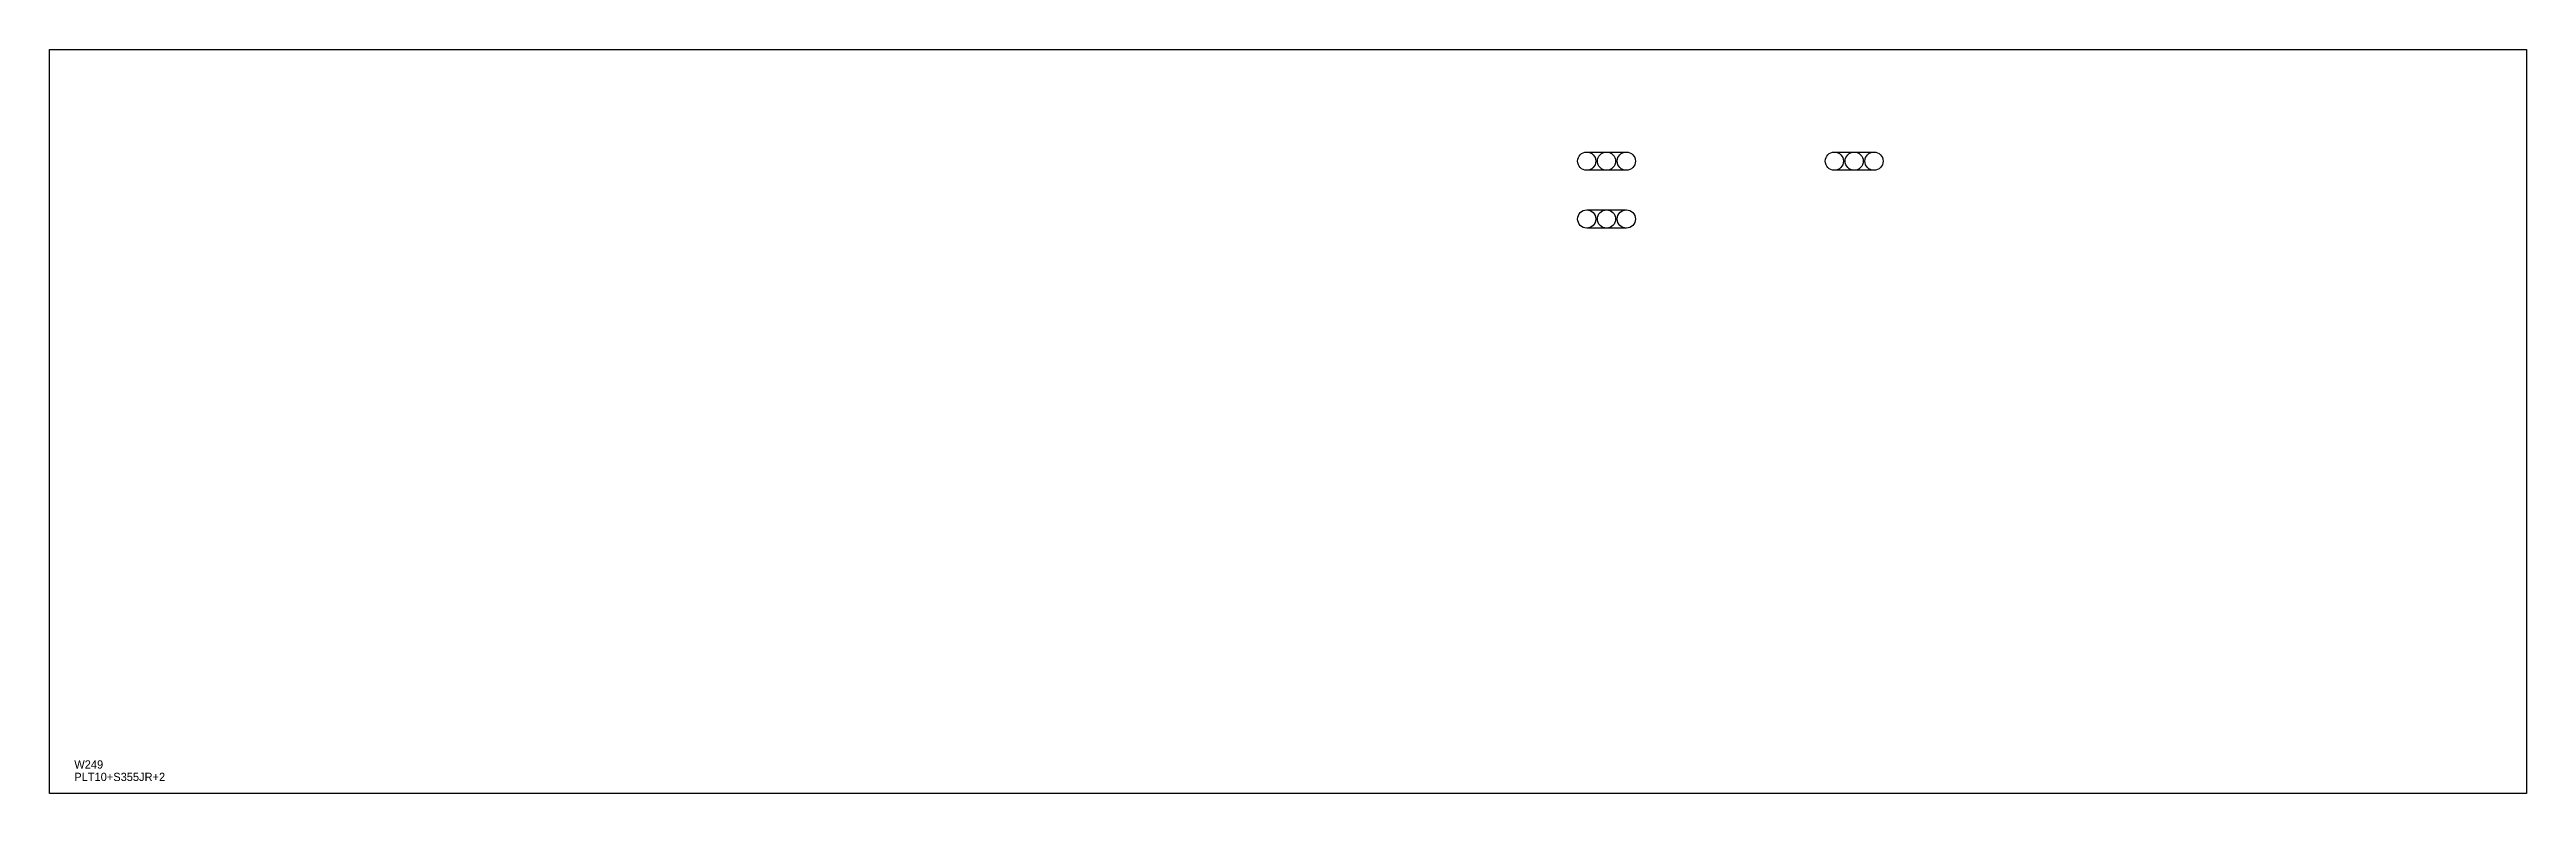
# Model space of a CAD drawing. Extents: x 0 to 3000, y 0 to 900.
import ezdxf

# ---------------------------------------------------------------- set-up
doc = ezdxf.new("R2010")
doc.units = 0
for name, color, linetype in [('22', 7, 'CONTINUOUS'), ('CUT', 7, 'CONTINUOUS'), ('LAYOUT', 4, 'CONTINUOUS'), ('SCRIBE', 3, 'CONTINUOUS'), ('TEXT', 7, 'CONTINUOUS')]:
    doc.layers.add(name, color=color, linetype=linetype)

msp = doc.modelspace()

# ---------------------------------------------------------------- linework, layer by layer
at = {"layer": '22', "color": 7, "linetype": 'CONTINUOUS'}
for centre, radius in [((1861.79, 765.01), 11), ((1885.79, 765.01), 11), ((1909.79, 765.01), 11), ((2161.79, 765.02), 11), ((2185.79, 765.02), 11), ((2209.79, 765.02), 11), ((1861.79, 695.01), 11), ((1885.79, 695.01), 11), ((1909.79, 695.01), 11), ((0, 0), 0), ((0, 0), 0), ((0, 0), 0)]:
    msp.add_circle(centre, radius, dxfattribs=at)
at = {"layer": 'CUT', "color": 7, "linetype": 'CONTINUOUS'}
msp.add_lwpolyline([(0, 0), (0, 900), (3000, 900), (3000, 0)], close=True, dxfattribs=at)
at = {"layer": 'LAYOUT', "color": 4, "linetype": 'CONTINUOUS'}
for points in [[(1861.79, 754.01, -1), (1861.79, 776.01), (1909.79, 776.01, -1), (1909.79, 754.01)], [(2161.79, 754.02, -1), (2161.79, 776.02), (2209.79, 776.02, -1), (2209.79, 754.02)], [(1861.79, 684.01, -1), (1861.79, 706.01), (1909.79, 706.01, -1), (1909.79, 684.01)]]:
    msp.add_lwpolyline(points, format="xyb", close=True, dxfattribs=at)

# ---------------------------------------------------------------- texts
at = {"layer": 'SCRIBE', "color": 3}
msp.add_text('W249', height=10, dxfattribs=at).set_placement((30, 30))
at = {"layer": 'TEXT', "color": 7}
msp.add_text('PLT10+S355JR+2', height=10, dxfattribs=at).set_placement((30, 15))

doc.saveas('drawing.dxf')
